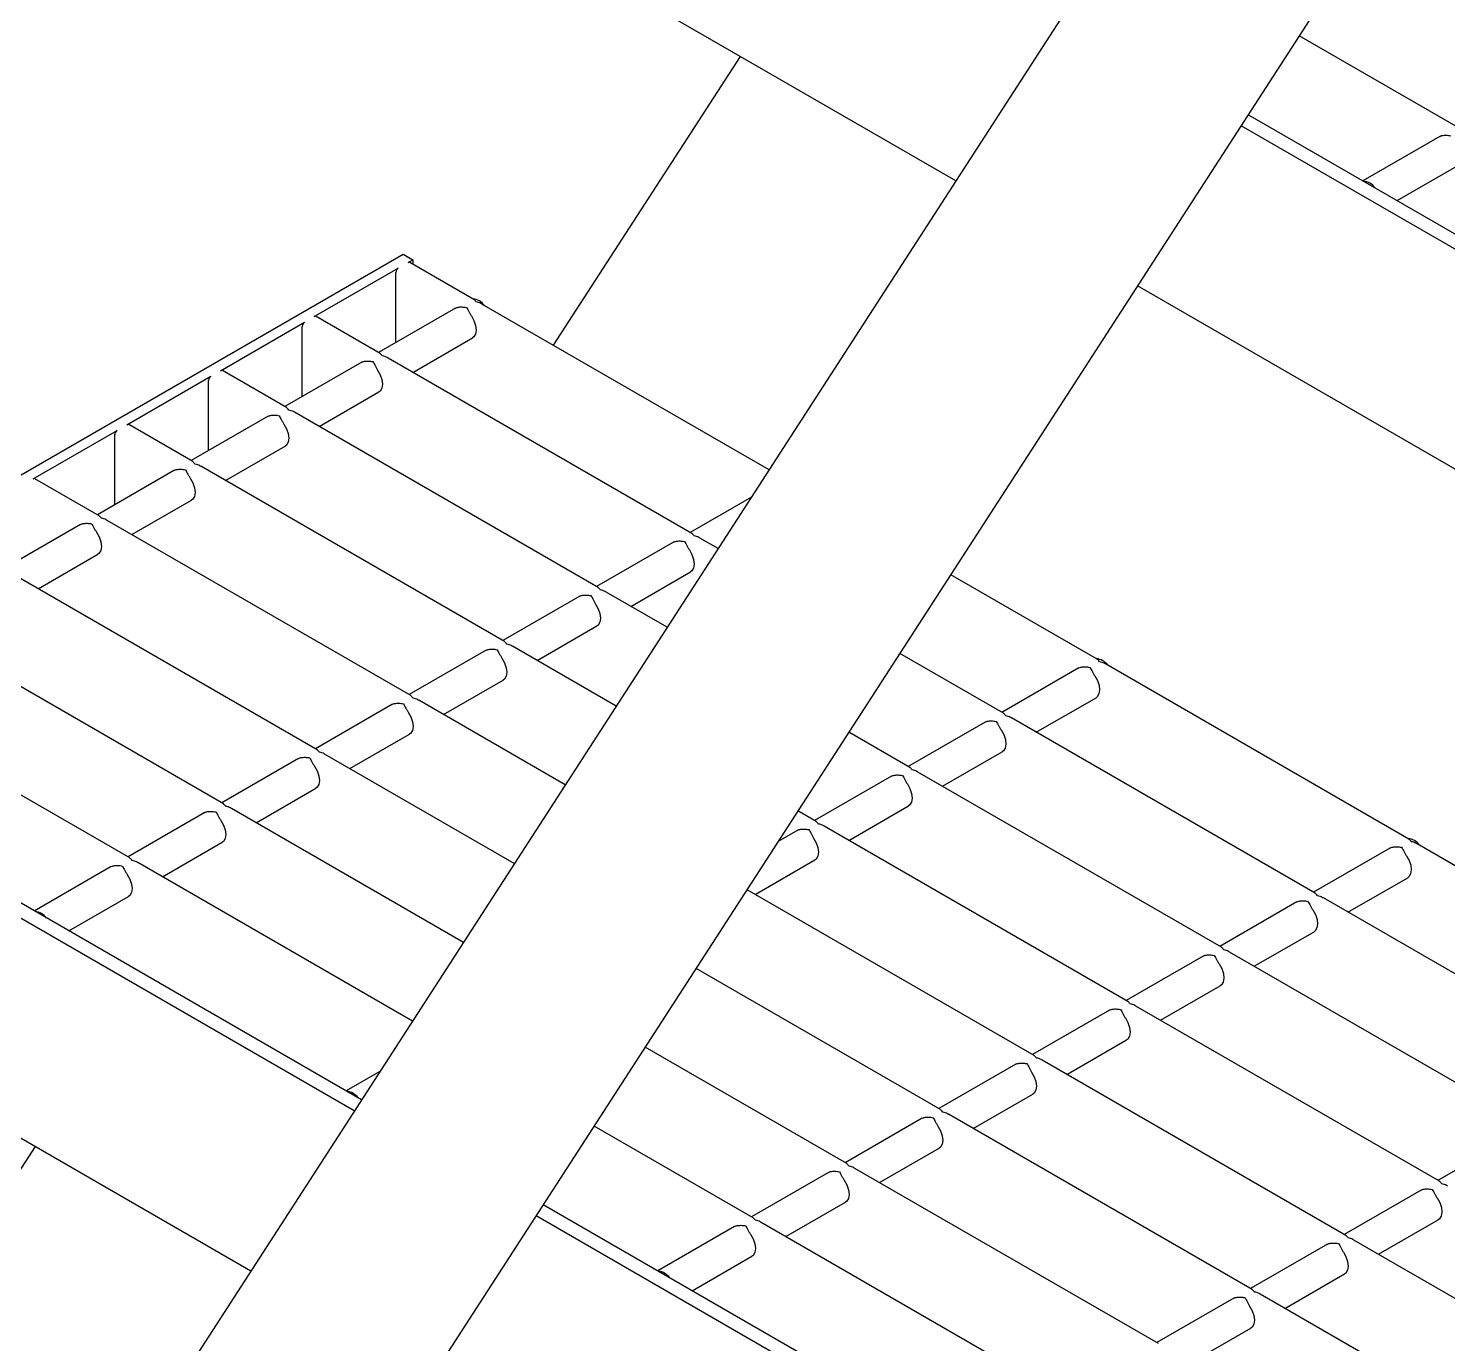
# Model space of a CAD drawing. Header units: millimetres. Extents: x 1293 to 41893, y 1011 to 26911.
# Drawn here: x 5647.2 to 5865.3, y 19576.6 to 19778.7 of the extents above; entities that cross this region are included whole.
import ezdxf

# ---------------------------------------------------------------- set-up
doc = ezdxf.new("R2010")
doc.units = ezdxf.units.MM
doc.header["$LTSCALE"] = 50

msp = doc.modelspace()

# ---------------------------------------------------------------- linework, layer by layer
at = {"color": 7, "linetype": 'Continuous', "lineweight": 25}
for p, q in [((6656.3393373, 21095.240678), (5272.2882007, 18955.1529985)), ((5304.7024293, 18945.9606662), (6678.9282694, 21070.855991)), ((5789.7205782, 19755.2322925), (5682.5437305, 19817.1041696)), ((5866.8996967, 19763.4232268), (5842.4902296, 19777.5145122)), ((5756.5647185, 19774.3727629), (5727.8609681, 19729.9896176)), ((5963.977092, 19690.7595702), (5834.6626893, 19765.4111859)), ((5962.8756247, 19689.0564276), (5833.5612221, 19763.7080433)), ((5864.0704854, 19762.0848382), (5852.2476011, 19755.2596324)), ((5864.0704854, 19762.0848382), (5864.2707626, 19762.1697859)), ((5857.5396979, 19752.2045699), (5866.7161037, 19757.5019963)), ((5572.7096201, 19667.7400563), (5704.7942205, 19743.9908731)), ((5704.7942205, 19743.9908731), (5706.2932869, 19743.1254805)), ((5705.5449322, 19742.6934646), (5706.2932869, 19743.1254805)), ((5715.6574132, 19737.0345799), (5705.8094941, 19742.7196626)), ((5706.2932869, 19743.1254805), (5706.2932869, 19742.4403749)), ((5691.1482382, 19734.38243), (5704.0482229, 19741.8294327)), ((5703.6740455, 19730.4116094), (5703.6740455, 19741.1813385)), ((5946.9661207, 19664.456373), (5817.651718, 19739.1079887)), ((5761.0168278, 19710.8491472), (5716.9059337, 19736.3138243)), ((5701.2607191, 19728.7235453), (5691.4128, 19734.408628)), ((5712.8282019, 19735.6961913), (5701.0053176, 19728.8709855)), ((5712.8282019, 19735.6961913), (5713.028479, 19735.781139)), ((5676.7515441, 19726.0713954), (5689.6515288, 19733.5183981)), ((5689.2773515, 19722.1005748), (5689.2773515, 19732.8703039)), ((5706.2974143, 19725.8159231), (5715.4738202, 19731.1133494)), ((5698.4315078, 19727.3851567), (5698.6317849, 19727.4701044)), ((5749.1554184, 19701.0745239), (5702.5092396, 19728.0027898)), ((5686.864025, 19720.4125107), (5677.0161059, 19726.0975934)), ((5698.4315078, 19727.3851567), (5686.6086235, 19720.5599509)), ((5662.35485, 19717.7603609), (5675.2548347, 19725.2073635)), ((5674.8806574, 19713.7895402), (5674.8806574, 19724.5592694)), ((5691.9007203, 19717.5048885), (5701.0771261, 19722.8023148)), ((5684.0348137, 19719.0741222), (5672.2119294, 19712.2489163)), ((5684.0348137, 19719.0741222), (5684.2350909, 19719.1590699)), ((5734.7587244, 19692.7634894), (5688.1125456, 19719.6917552)), ((5647.958156, 19709.4493263), (5660.8581407, 19716.8963289)), ((5672.467331, 19712.1014762), (5662.6194119, 19717.7865589)), ((5660.4839633, 19705.4785056), (5660.4839633, 19716.2482348)), ((5677.5040262, 19709.1938539), (5686.680432, 19714.4912803)), ((5669.6381197, 19710.7630876), (5657.8152354, 19703.9378818)), ((5669.6381197, 19710.7630876), (5669.8383968, 19710.8480353)), ((5720.3620303, 19684.4524548), (5673.7158515, 19711.3807206)), ((5658.0706369, 19703.7904416), (5648.2227178, 19709.4755243)), ((5663.1073321, 19700.8828193), (5672.283738, 19706.1802457)), ((5758.3002105, 19706.6485803), (5748.9000169, 19701.2219641)), ((5655.2414256, 19702.452053), (5643.4185413, 19695.6268472)), ((5655.2414256, 19702.452053), (5655.4417027, 19702.5370007)), ((5705.9653362, 19676.1414202), (5659.3191574, 19703.069686)), ((5746.3262071, 19699.7361353), (5734.5033228, 19692.9109295)), ((5746.3262071, 19699.7361353), (5746.5264842, 19699.8210831)), ((5753.1892875, 19698.7458209), (5750.403939, 19700.3537684)), ((5648.7106381, 19692.5717848), (5657.8870439, 19697.8692111)), ((5691.5686422, 19667.8303856), (5644.9224634, 19694.7586514)), ((5739.7954196, 19689.8558671), (5748.9718254, 19695.1532934)), ((5811.4468118, 19681.7365371), (5788.9479676, 19694.7248434)), ((5731.929513, 19691.4251008), (5720.1066288, 19684.5998949)), ((5731.929513, 19691.4251008), (5732.1297902, 19691.5100485)), ((5745.3617472, 19686.6424946), (5736.0072449, 19692.0427338)), ((5677.1719481, 19659.519351), (5630.5257693, 19686.4476169)), ((5725.3987255, 19681.5448325), (5734.5751314, 19686.8422589)), ((5717.532819, 19683.1140662), (5705.7099347, 19676.2888604)), ((5717.532819, 19683.1140662), (5717.7330961, 19683.1990139)), ((5737.5342069, 19674.5391682), (5721.6105508, 19683.7316992)), ((5797.0501177, 19673.4255025), (5781.1204273, 19682.6215171)), ((5808.6176005, 19680.3981485), (5796.7947162, 19673.5729427)), ((5808.6176005, 19680.3981485), (5808.8178776, 19680.4830962)), ((5859.3415111, 19654.0875157), (5812.6953323, 19681.0157816)), ((5662.775254, 19651.2083165), (5616.1290752, 19678.1365823)), ((5711.0020314, 19673.2337979), (5720.1784373, 19678.5312243)), ((5697.2950382, 19612.319394), (5588.500493, 19675.1251481)), ((5698.3965054, 19614.0225366), (5590.6359415, 19676.231386)), ((5729.7066666, 19662.4358419), (5707.2138568, 19675.4206646)), ((5802.0868129, 19670.5178803), (5811.2632188, 19675.8153066)), ((5703.1361249, 19674.8030316), (5691.3132406, 19667.9778258)), ((5703.1361249, 19674.8030316), (5703.3364021, 19674.8879793)), ((5794.2209064, 19672.087114), (5782.3980221, 19665.2619081)), ((5794.2209064, 19672.087114), (5794.4211836, 19672.1720617)), ((5844.944817, 19645.7764812), (5798.2986383, 19672.704747)), ((5696.6053374, 19664.9227634), (5705.7817432, 19670.2201897)), ((5782.6534237, 19665.114468), (5773.292887, 19670.5181908)), ((5688.7394308, 19666.491997), (5676.9165466, 19659.6667912)), ((5688.7394308, 19666.491997), (5688.939708, 19666.5769447)), ((5721.8791263, 19650.3325156), (5692.8171627, 19667.1096301)), ((5787.6901189, 19662.2068457), (5796.8665247, 19667.5042721)), ((5830.548123, 19637.4654466), (5783.9019442, 19664.3937124)), ((5779.8242124, 19663.7760794), (5768.0013281, 19656.9508736)), ((5779.8242124, 19663.7760794), (5780.0244895, 19663.8610271)), ((5682.2086433, 19656.6117288), (5691.3850492, 19661.9091551)), ((5674.3427368, 19658.1809625), (5662.5198525, 19651.3557566)), ((5674.3427368, 19658.1809625), (5674.5430139, 19658.2659102)), ((5714.051586, 19638.2291893), (5678.4204686, 19658.7985955)), ((5768.2567296, 19656.8034334), (5765.4653467, 19658.4148644)), ((5773.2934248, 19653.8958111), (5782.4698307, 19659.1932375)), ((5765.4275183, 19655.4650448), (5762.443573, 19653.7424498)), ((5765.4275183, 19655.4650448), (5765.6277954, 19655.5499925)), ((5816.1514289, 19629.154412), (5769.5052501, 19656.0826778)), ((5667.8119492, 19648.3006942), (5676.9883551, 19653.5981206)), ((5907.2362104, 19626.4384944), (5860.5900316, 19653.3667602)), ((5856.5122998, 19652.7491271), (5844.6894155, 19645.9239213)), ((5856.5122998, 19652.7491271), (5856.7125769, 19652.8340749)), ((5681.3855341, 19587.7193394), (5574.2086865, 19649.5912166)), ((5659.9460427, 19649.8699279), (5648.1231584, 19643.0447221)), ((5659.9460427, 19649.8699279), (5660.1463199, 19649.9548756)), ((5706.2240457, 19626.1258629), (5664.0237746, 19650.4875609)), ((5758.8967307, 19645.5847766), (5768.0731366, 19650.8822029)), ((5849.9815123, 19642.8688589), (5859.1579181, 19648.1662853)), ((5653.4152552, 19639.9896596), (5662.591661, 19645.287086)), ((5801.7547349, 19620.8433774), (5757.6378064, 19646.3115381)), ((5892.8395164, 19618.1274598), (5846.1933376, 19645.0557256)), ((5842.1156057, 19644.4380926), (5830.2927214, 19637.6128868)), ((5842.1156057, 19644.4380926), (5842.3158829, 19644.5230403)), ((5835.5848182, 19634.5578243), (5844.761224, 19639.8552507)), ((5827.7189117, 19636.127058), (5815.8960274, 19629.3018522)), ((5827.7189117, 19636.127058), (5827.9191888, 19636.2120057)), ((5878.4428223, 19609.8164252), (5831.7966435, 19636.744691)), ((5787.3580408, 19612.5323428), (5749.8102661, 19634.2082118)), ((5821.1881241, 19626.2467898), (5830.36453, 19631.5442161)), ((5813.3222176, 19627.8160234), (5801.4993333, 19620.9908176)), ((5813.3222176, 19627.8160234), (5813.5224947, 19627.9009711)), ((5864.0461282, 19601.5053906), (5817.3999494, 19628.4336564)), ((5806.7914301, 19617.9357552), (5815.9678359, 19623.2331815)), ((5772.9613467, 19604.2213083), (5741.9827258, 19622.1048855)), ((5701.2308066, 19618.405072), (5696.0178577, 19615.3957007)), ((5798.9255235, 19619.5049888), (5787.1026393, 19612.679783)), ((5798.9255235, 19619.5049888), (5799.1258007, 19619.5899365)), ((5849.6494342, 19593.194356), (5803.0032554, 19620.1226219)), ((5792.394736, 19609.6247206), (5801.5711418, 19614.9221469)), ((5758.5646527, 19595.9102737), (5734.1551855, 19610.0015591)), ((5784.5288295, 19611.1939543), (5772.7059452, 19604.3687484)), ((5784.5288295, 19611.1939543), (5784.7291066, 19611.278902)), ((5835.2527401, 19584.8833215), (5788.6065613, 19611.8115873)), ((5875.613611, 19608.4780366), (5863.7907267, 19601.6528308)), ((5648.2296744, 19606.8598098), (5619.525924, 19562.4766646)), ((5777.9980419, 19601.313686), (5787.1744478, 19606.6111124)), ((5820.856046, 19576.5722869), (5774.2098673, 19603.5005527)), ((5770.1321354, 19602.8829197), (5758.3092511, 19596.0577139)), ((5770.1321354, 19602.8829197), (5770.3324125, 19602.9678674)), ((5861.2169169, 19600.167002), (5849.3940326, 19593.3417962)), ((5861.2169169, 19600.167002), (5861.4171941, 19600.2519497)), ((5855.6420479, 19523.2466172), (5726.3276452, 19597.8982328)), ((5763.6013479, 19593.0026514), (5772.7777537, 19598.3000778)), ((5854.5405806, 19521.5434746), (5725.226178, 19596.1950902)), ((5755.7354413, 19594.5718851), (5743.9125571, 19587.7466793)), ((5755.7354413, 19594.5718851), (5755.9357185, 19594.6568328)), ((5806.459352, 19568.2612523), (5759.8131732, 19595.1895181)), ((5854.6861294, 19590.2867338), (5863.8625352, 19595.5841601)), ((5886.9522091, 19571.6599225), (5850.8979547, 19592.4736005)), ((5846.8202228, 19591.8559674), (5834.9973386, 19585.0307616)), ((5846.8202228, 19591.8559674), (5847.0205, 19591.9409152)), ((5749.2046538, 19584.6916169), (5758.3810597, 19589.9890432)), ((5840.2894353, 19581.9756992), (5849.4658412, 19587.2731256)), ((5832.4235288, 19583.5449329), (5820.6006445, 19576.7197271)), ((5832.4235288, 19583.5449329), (5832.6238059, 19583.6298806)), ((5879.1246688, 19559.5565961), (5836.5012606, 19584.1625659)), ((5825.8927412, 19573.6646646), (5835.0691471, 19578.962091))]:
    msp.add_line(p, q, dxfattribs=at)
at = {"color": 7, "linetype": 'Continuous', "lineweight": 25, "flags": 128}
for points in [[(5715.273543, 19734.4850911), (5715.6790651, 19733.7691821), (5715.9367977, 19733.0180281), (5716.0218135, 19732.3042788), (5715.92589, 19731.6969663), (5715.6583047, 19731.2548283), (5715.4738202, 19731.1133494)], [(5700.876849, 19726.1740566), (5701.2823711, 19725.4581475), (5701.5401036, 19724.7069935), (5701.6251194, 19723.9932442), (5701.5291959, 19723.3859317), (5701.2616106, 19722.9437937), (5701.0771261, 19722.8023148)], [(5686.4801549, 19717.863022), (5686.885677, 19717.147113), (5687.1434096, 19716.3959589), (5687.2284253, 19715.6822097), (5687.1325018, 19715.0748972), (5686.8649165, 19714.6327591), (5686.680432, 19714.4912803)], [(5672.0834608, 19709.5519874), (5672.4889829, 19708.8360784), (5672.7467155, 19708.0849244), (5672.8317313, 19707.3711751), (5672.7358078, 19706.7638626), (5672.4682225, 19706.3217246), (5672.283738, 19706.1802457)], [(5657.6867668, 19701.2409528), (5658.0922889, 19700.5250438), (5658.3500214, 19699.7738898), (5658.4350372, 19699.0601405), (5658.3391137, 19698.452828), (5658.0715284, 19698.01069), (5657.8870439, 19697.8692111)], [(5748.7715483, 19698.5250352), (5749.1770704, 19697.8091261), (5749.4348029, 19697.0579721), (5749.5198187, 19696.3442229), (5749.4238952, 19695.7369103), (5749.1563099, 19695.2947723), (5748.9718254, 19695.1532934)], [(5734.3748542, 19690.2140006), (5734.7803763, 19689.4980916), (5735.0381089, 19688.7469376), (5735.1231247, 19688.0331883), (5735.0272012, 19687.4258758), (5734.7596158, 19686.9837377), (5734.5751314, 19686.8422589)], [(5719.9781601, 19681.902966), (5720.3836822, 19681.187057), (5720.6414148, 19680.435903), (5720.7264306, 19679.7221537), (5720.6305071, 19679.1148412), (5720.3629218, 19678.6727032), (5720.1784373, 19678.5312243)], [(5811.0629417, 19679.1870484), (5811.4684638, 19678.4711393), (5811.7261963, 19677.7199853), (5811.8112121, 19677.0062361), (5811.7152886, 19676.3989235), (5811.4477033, 19675.9567855), (5811.2632188, 19675.8153066)], [(5705.5814661, 19673.5919314), (5705.9869882, 19672.8760224), (5706.2447207, 19672.1248684), (5706.3297365, 19671.4111191), (5706.233813, 19670.8038066), (5705.9662277, 19670.3616686), (5705.7817432, 19670.2201897)], [(5796.6662476, 19670.8760138), (5797.0717697, 19670.1601048), (5797.3295022, 19669.4089508), (5797.414518, 19668.6952015), (5797.3185945, 19668.087889), (5797.0510092, 19667.6457509), (5796.8665247, 19667.5042721)], [(5691.184772, 19665.2808969), (5691.5902941, 19664.5649878), (5691.8480267, 19663.8138338), (5691.9330425, 19663.1000845), (5691.837119, 19662.492772), (5691.5695336, 19662.050634), (5691.3850492, 19661.9091551)], [(5782.2695535, 19662.5649792), (5782.6750756, 19661.8490702), (5782.9328082, 19661.0979162), (5783.017824, 19660.3841669), (5782.9219005, 19659.7768544), (5782.6543151, 19659.3347164), (5782.4698307, 19659.1932375)], [(5676.788078, 19656.9698623), (5677.1936, 19656.2539533), (5677.4513326, 19655.5027992), (5677.5363484, 19654.78905), (5677.4404249, 19654.1817375), (5677.1728396, 19653.7395994), (5676.9883551, 19653.5981206)], [(5767.8728595, 19654.2539446), (5768.2783816, 19653.5380356), (5768.5361141, 19652.7868816), (5768.6211299, 19652.0731323), (5768.5252064, 19651.4658198), (5768.2576211, 19651.0236818), (5768.0731366, 19650.8822029)], [(5858.957641, 19651.538027), (5859.3631631, 19650.822118), (5859.6208956, 19650.0709639), (5859.7059114, 19649.3572147), (5859.6099879, 19648.7499022), (5859.3424026, 19648.3077641), (5859.1579181, 19648.1662853)], [(5662.3913839, 19648.6588277), (5662.796906, 19647.9429187), (5663.0546385, 19647.1917647), (5663.1396543, 19646.4780154), (5663.0437308, 19645.8707029), (5662.7761455, 19645.4285649), (5662.591661, 19645.287086)], [(5844.5609469, 19643.2269924), (5844.966469, 19642.5110834), (5845.2242016, 19641.7599294), (5845.3092173, 19641.0461801), (5845.2132938, 19640.4388676), (5844.9457085, 19639.9967296), (5844.761224, 19639.8552507)], [(5830.1642528, 19634.9159578), (5830.5697749, 19634.2000488), (5830.8275075, 19633.4488948), (5830.9125233, 19632.7351455), (5830.8165998, 19632.127833), (5830.5490145, 19631.685695), (5830.36453, 19631.5442161)], [(5815.7675588, 19626.6049232), (5816.1730809, 19625.8890142), (5816.4308134, 19625.1378602), (5816.5158292, 19624.4241109), (5816.4199057, 19623.8167984), (5816.1523204, 19623.3746604), (5815.9678359, 19623.2331815)], [(5801.3708647, 19618.2938887), (5801.7763868, 19617.5779796), (5802.0341194, 19616.8268256), (5802.1191352, 19616.1130764), (5802.0232116, 19615.5057638), (5801.7556263, 19615.0636258), (5801.5711418, 19614.9221469)], [(5786.9741706, 19609.9828541), (5787.3796927, 19609.2669451), (5787.6374253, 19608.515791), (5787.7224411, 19607.8020418), (5787.6265176, 19607.1947293), (5787.3589323, 19606.7525912), (5787.1744478, 19606.6111124)], [(5772.5774766, 19601.6718195), (5772.9829987, 19600.9559105), (5773.2407312, 19600.2047565), (5773.325747, 19599.4910072), (5773.2298235, 19598.8836947), (5772.9622382, 19598.4415567), (5772.7777537, 19598.3000778)], [(5863.6622581, 19598.9559019), (5864.0677802, 19598.2399928), (5864.3255127, 19597.4888388), (5864.4105285, 19596.7750895), (5864.314605, 19596.167777), (5864.0470197, 19595.725639), (5863.8625352, 19595.5841601)], [(5758.1807825, 19593.3607849), (5758.5863046, 19592.6448759), (5758.8440372, 19591.8937219), (5758.929053, 19591.1799726), (5758.8331295, 19590.5726601), (5758.5655441, 19590.1305221), (5758.3810597, 19589.9890432)], [(5849.265564, 19590.6448673), (5849.6710861, 19589.9289583), (5849.9288187, 19589.1778042), (5850.0138345, 19588.464055), (5849.917911, 19587.8567425), (5849.6503256, 19587.4146044), (5849.4658412, 19587.2731256)], [(5834.86887, 19582.3338327), (5835.2743921, 19581.6179237), (5835.5321246, 19580.8667697), (5835.6171404, 19580.1530204), (5835.5212169, 19579.5457079), (5835.2536316, 19579.1035699), (5835.0691471, 19578.962091)]]:
    msp.add_lwpolyline(points, dxfattribs=at)
at = {"color": 7, "linetype": 'Continuous', "lineweight": 25}
for centre, radius, start, end in [((5852.1407672, 19752.778755), 2.4244652, 35.264662608, 84.740713925), ((5705.6999358, 19742.4770982), 0.2661588, 65.692880955, 125.617577474), ((5704.4864307, 19741.1443705), 0.8132259, 122.60547834, 177.394521515), ((5715.2951777, 19734.7011427), 2.4244652, 35.264662608, 84.740713925), ((5691.3032417, 19734.1660636), 0.2661588, 65.692880954, 125.617577476), ((5690.0897367, 19732.8333359), 0.8132259, 122.60547834, 177.394521514), ((5676.9065476, 19725.8550291), 0.2661588, 65.692880955, 125.617577474), ((5675.6930426, 19724.5223013), 0.8132259, 122.60547834, 177.394521514), ((5661.2963485, 19716.2112667), 0.8132259, 122.60547834, 177.394521514), ((5662.5098536, 19717.5439945), 0.2661588, 65.692880956, 125.617577475), ((5648.1131595, 19709.2329599), 0.2661588, 65.692880953, 125.617577477), ((5811.0845763, 19679.4031), 2.4244652, 35.264662608, 84.740713925), ((5858.9792757, 19651.7540786), 2.4244652, 35.264662608, 84.740713925), ((5648.0163245, 19640.5638447), 2.4244652, 35.264662608, 84.740713925), ((5695.9110238, 19612.9148233), 2.4244652, 35.264662608, 84.740713925), ((5743.8057231, 19585.265802), 2.4244652, 35.264662608, 84.740713925)]:
    msp.add_arc(centre, radius, start, end, dxfattribs=at)
for points, knots in [([(5864.2707626, 19762.1697859), (5864.3351776, 19762.1859439), (5864.5464279, 19762.2389346), (5865.0625217, 19762.2759584), (5865.522547, 19762.2236734), (5865.7648563, 19762.1704308), (5865.7674719, 19762.1698561)], [0, 0, 0, 0, 0.1723614537, 0.5652622384, 0.9953071929, 1, 1, 1, 1]), ([(5716.0218977, 19736.6452412), (5716.0208989, 19736.6467499), (5715.9046656, 19736.8223239), (5715.7786547, 19736.9231456), (5715.6537267, 19737.023101)], [0, 0, 0, 0, 0.0085933525, 1, 1, 1, 1]), ([(5716.8943027, 19736.2970802), (5716.8432865, 19736.3332228), (5716.5840708, 19736.5168648), (5716.2667724, 19736.5909729), (5716.0245128, 19736.6446616), (5716.0218977, 19736.6452412)], [0, 0, 0, 0, 0.1951000564, 0.9913114514, 1, 1, 1, 1]), ([(5713.028479, 19735.781139), (5713.0928941, 19735.7972971), (5713.3041444, 19735.8502877), (5713.8202382, 19735.8873115), (5714.2802634, 19735.8350265), (5714.5225727, 19735.781784), (5714.5251884, 19735.7812092)], [0, 0, 0, 0, 0.1723614537, 0.5652622383, 0.9953071929, 1, 1, 1, 1]), ([(5714.5251884, 19735.7812092), (5714.5261874, 19735.7796973), (5714.6512445, 19735.5904407), (5714.8373869, 19735.2385252), (5715.0963982, 19734.7547335), (5715.2296679, 19734.551876), (5715.273543, 19734.4850911)], [0, 0, 0, 0, 0.0046971273, 0.5879730072, 0.8643521995, 1, 1, 1, 1]), ([(5698.6317849, 19727.4701044), (5698.6962, 19727.4862625), (5698.9074503, 19727.5392531), (5699.4235441, 19727.576277), (5699.8835694, 19727.5239919), (5700.1258787, 19727.4707494), (5700.1284943, 19727.4701747)], [0, 0, 0, 0, 0.1723614537, 0.5652622383, 0.9953071929, 1, 1, 1, 1]), ([(5700.1284943, 19727.4701747), (5700.1294933, 19727.4686627), (5700.2545505, 19727.2794061), (5700.4406928, 19726.9274906), (5700.6997041, 19726.4436989), (5700.8329738, 19726.2408414), (5700.876849, 19726.1740566)], [0, 0, 0, 0, 0.00469712726, 0.5879730072, 0.8643521995, 1, 1, 1, 1]), ([(5701.6252036, 19728.3342066), (5701.6242048, 19728.3357153), (5701.5079715, 19728.5112893), (5701.3819606, 19728.6121111), (5701.2570326, 19728.7120664)], [0, 0, 0, 0, 0.0085933525, 1, 1, 1, 1]), ([(5702.4976087, 19727.9860456), (5702.4465924, 19728.0221882), (5702.1873768, 19728.2058302), (5701.8700784, 19728.2799384), (5701.6278187, 19728.333627), (5701.6252036, 19728.3342066)], [0, 0, 0, 0, 0.1951000564, 0.9913114514, 1, 1, 1, 1]), ([(5684.2350909, 19719.1590699), (5684.2995059, 19719.1752279), (5684.5107562, 19719.2282186), (5685.02685, 19719.2652424), (5685.4868753, 19719.2129574), (5685.7291846, 19719.1597148), (5685.7318002, 19719.1591401)], [0, 0, 0, 0, 0.1723614537, 0.5652622383, 0.9953071929, 1, 1, 1, 1]), ([(5685.7318002, 19719.1591401), (5685.7327993, 19719.1576282), (5685.8578564, 19718.9683715), (5686.0439987, 19718.616456), (5686.30301, 19718.1326643), (5686.4362798, 19717.9298069), (5686.4801549, 19717.863022)], [0, 0, 0, 0, 0.0046971273, 0.5879730072, 0.8643521995, 1, 1, 1, 1]), ([(5687.2285096, 19720.023172), (5687.2275107, 19720.0246808), (5687.1112774, 19720.2002547), (5686.9852666, 19720.3010765), (5686.8603386, 19720.4010318)], [0, 0, 0, 0, 0.0085933525, 1, 1, 1, 1]), ([(5688.1009146, 19719.675011), (5688.0498984, 19719.7111536), (5687.7906827, 19719.8947956), (5687.4733843, 19719.9689038), (5687.2311247, 19720.0225925), (5687.2285096, 19720.023172)], [0, 0, 0, 0, 0.1951000564, 0.9913114514, 1, 1, 1, 1]), ([(5669.8383968, 19710.8480353), (5669.9028119, 19710.8641933), (5670.1140622, 19710.917184), (5670.630156, 19710.9542078), (5671.0901812, 19710.9019228), (5671.3324905, 19710.8486802), (5671.3351062, 19710.8481055)], [0, 0, 0, 0, 0.1723614537, 0.5652622383, 0.9953071929, 1, 1, 1, 1]), ([(5671.3351062, 19710.8481055), (5671.3361052, 19710.8465936), (5671.4611623, 19710.6573369), (5671.6473047, 19710.3054214), (5671.906316, 19709.8216297), (5672.0395857, 19709.6187723), (5672.0834608, 19709.5519874)], [0, 0, 0, 0, 0.0046971273, 0.5879730072, 0.8643521995, 1, 1, 1, 1]), ([(5672.8318155, 19711.7121374), (5672.8308167, 19711.7136462), (5672.7145834, 19711.8892201), (5672.5885725, 19711.9900419), (5672.4636445, 19712.0899973)], [0, 0, 0, 0, 0.0085933525, 1, 1, 1, 1]), ([(5673.7042205, 19711.3639765), (5673.6532043, 19711.4001191), (5673.3939886, 19711.583761), (5673.0766902, 19711.6578692), (5672.8344306, 19711.7115579), (5672.8318155, 19711.7121374)], [0, 0, 0, 0, 0.1951000564, 0.9913114514, 1, 1, 1, 1]), ([(5658.4351214, 19703.4011028), (5658.4341226, 19703.4026116), (5658.3178893, 19703.5781856), (5658.1918784, 19703.6790073), (5658.0669504, 19703.7789627)], [0, 0, 0, 0, 0.0085933525, 1, 1, 1, 1]), ([(5655.4417027, 19702.5370007), (5655.5061178, 19702.5531588), (5655.7173681, 19702.6061494), (5656.2334619, 19702.6431732), (5656.6934872, 19702.5908882), (5656.9357965, 19702.5376457), (5656.9384121, 19702.5370709)], [0, 0, 0, 0, 0.1723614537, 0.5652622383, 0.9953071929, 1, 1, 1, 1]), ([(5656.9384121, 19702.5370709), (5656.9394111, 19702.535559), (5657.0644683, 19702.3463023), (5657.2506106, 19701.9943869), (5657.5096219, 19701.5105952), (5657.6428916, 19701.3077377), (5657.6867668, 19701.2409528)], [0, 0, 0, 0, 0.0046971273, 0.5879730072, 0.8643521995, 1, 1, 1, 1]), ([(5659.3075265, 19703.0529419), (5659.2565102, 19703.0890845), (5658.9972946, 19703.2727265), (5658.6799962, 19703.3468346), (5658.4377365, 19703.4005233), (5658.4351214, 19703.4011028)], [0, 0, 0, 0, 0.1951000564, 0.9913114514, 1, 1, 1, 1]), ([(5746.5264842, 19699.8210831), (5746.5908993, 19699.8372411), (5746.8021496, 19699.8902318), (5747.3182434, 19699.9272556), (5747.7782687, 19699.8749706), (5748.020578, 19699.821728), (5748.0231936, 19699.8211533)], [0, 0, 0, 0, 0.1723614537, 0.5652622384, 0.9953071929, 1, 1, 1, 1]), ([(5748.0231936, 19699.8211533), (5748.0241926, 19699.8196414), (5748.1492498, 19699.6303847), (5748.3353921, 19699.2784692), (5748.5944034, 19698.7946775), (5748.7276731, 19698.59182), (5748.7715483, 19698.5250352)], [0, 0, 0, 0, 0.0046971273, 0.5879730073, 0.8643521995, 1, 1, 1, 1]), ([(5749.519903, 19700.6851852), (5749.5189041, 19700.686694), (5749.4026708, 19700.8622679), (5749.2766599, 19700.9630897), (5749.1517319, 19701.063045)], [0, 0, 0, 0, 0.0085933525, 1, 1, 1, 1]), ([(5750.392308, 19700.3370242), (5750.3412917, 19700.3731668), (5750.0820761, 19700.5568088), (5749.7647777, 19700.630917), (5749.522518, 19700.6846056), (5749.519903, 19700.6851852)], [0, 0, 0, 0, 0.1951000565, 0.9913114514, 1, 1, 1, 1]), ([(5735.1232089, 19692.3741506), (5735.1222101, 19692.3756594), (5735.0059767, 19692.5512333), (5734.8799659, 19692.6520551), (5734.7550379, 19692.7520105)], [0, 0, 0, 0, 0.0085933525, 1, 1, 1, 1]), ([(5732.1297902, 19691.5100485), (5732.1942053, 19691.5262065), (5732.4054556, 19691.5791972), (5732.9215493, 19691.616221), (5733.3815746, 19691.563936), (5733.6238839, 19691.5106934), (5733.6264995, 19691.5101187)], [0, 0, 0, 0, 0.1723614537, 0.5652622384, 0.9953071929, 1, 1, 1, 1]), ([(5733.6264995, 19691.5101187), (5733.6274986, 19691.5086068), (5733.7525557, 19691.3193501), (5733.938698, 19690.9674346), (5734.1977093, 19690.4836429), (5734.3309791, 19690.2807855), (5734.3748542, 19690.2140006)], [0, 0, 0, 0, 0.0046971273, 0.5879730073, 0.8643521995, 1, 1, 1, 1]), ([(5735.9956139, 19692.0259897), (5735.9445977, 19692.0621322), (5735.685382, 19692.2457742), (5735.3680836, 19692.3198824), (5735.125824, 19692.3735711), (5735.1232089, 19692.3741506)], [0, 0, 0, 0, 0.1951000565, 0.9913114514, 1, 1, 1, 1]), ([(5720.7265148, 19684.063116), (5720.725516, 19684.0646248), (5720.6092827, 19684.2401987), (5720.4832718, 19684.3410205), (5720.3583438, 19684.4409759)], [0, 0, 0, 0, 0.0085933525, 1, 1, 1, 1]), ([(5721.5989199, 19683.7149551), (5721.5479036, 19683.7510977), (5721.2886879, 19683.9347396), (5720.9713895, 19684.0088478), (5720.7291299, 19684.0625365), (5720.7265148, 19684.063116)], [0, 0, 0, 0, 0.1951000565, 0.9913114514, 1, 1, 1, 1]), ([(5717.7330961, 19683.1990139), (5717.7975112, 19683.215172), (5718.0087615, 19683.2681626), (5718.5248553, 19683.3051864), (5718.9848805, 19683.2529014), (5719.2271898, 19683.1996588), (5719.2298055, 19683.1990841)], [0, 0, 0, 0, 0.1723614537, 0.5652622384, 0.9953071929, 1, 1, 1, 1]), ([(5719.2298055, 19683.1990841), (5719.2308045, 19683.1975722), (5719.3558616, 19683.0083155), (5719.542004, 19682.6564001), (5719.8010153, 19682.1726083), (5719.934285, 19681.9697509), (5719.9781601, 19681.902966)], [0, 0, 0, 0, 0.0046971273, 0.5879730073, 0.8643521995, 1, 1, 1, 1]), ([(5811.8112963, 19681.3471984), (5811.8102975, 19681.3487072), (5811.6940642, 19681.5242811), (5811.5680533, 19681.6251029), (5811.4431253, 19681.7250582)], [0, 0, 0, 0, 0.0085933525, 1, 1, 1, 1]), ([(5808.8178776, 19680.4830962), (5808.8822927, 19680.4992543), (5809.093543, 19680.5522449), (5809.6096368, 19680.5892688), (5810.069662, 19680.5369837), (5810.3119714, 19680.4837412), (5810.314587, 19680.4831665)], [0, 0, 0, 0, 0.1723614537, 0.56526223839, 0.99530719289, 1, 1, 1, 1]), ([(5810.314587, 19680.4831665), (5810.315586, 19680.4816546), (5810.4406431, 19680.2923979), (5810.6267855, 19679.9404824), (5810.8857968, 19679.4566907), (5811.0190665, 19679.2538332), (5811.0629417, 19679.1870484)], [0, 0, 0, 0, 0.00469712726, 0.58797300735, 0.86435219951, 1, 1, 1, 1]), ([(5812.6837014, 19680.9990374), (5812.6326851, 19681.03518), (5812.3734695, 19681.218822), (5812.0561711, 19681.2929302), (5811.8139114, 19681.3466188), (5811.8112963, 19681.3471984)], [0, 0, 0, 0, 0.1951000565, 0.9913114514, 1, 1, 1, 1]), ([(5706.3298208, 19675.7520815), (5706.3288219, 19675.7535902), (5706.2125886, 19675.9291642), (5706.0865777, 19676.0299859), (5705.9616497, 19676.1299413)], [0, 0, 0, 0, 0.0085933525, 1, 1, 1, 1]), ([(5707.2022258, 19675.4039205), (5707.1512095, 19675.4400631), (5706.8919939, 19675.6237051), (5706.5746955, 19675.6978132), (5706.3324358, 19675.7515019), (5706.3298208, 19675.7520815)], [0, 0, 0, 0, 0.1951000565, 0.9913114514, 1, 1, 1, 1]), ([(5703.3364021, 19674.8879793), (5703.4008171, 19674.9041374), (5703.6120674, 19674.957128), (5704.1281612, 19674.9941518), (5704.5881865, 19674.9418668), (5704.8304958, 19674.8886243), (5704.8331114, 19674.8880495)], [0, 0, 0, 0, 0.1723614537, 0.5652622384, 0.9953071929, 1, 1, 1, 1]), ([(5704.8331114, 19674.8880495), (5704.8341104, 19674.8865376), (5704.9591676, 19674.697281), (5705.1453099, 19674.3453655), (5705.4043212, 19673.8615738), (5705.5375909, 19673.6587163), (5705.5814661, 19673.5919314)], [0, 0, 0, 0, 0.0046971273, 0.5879730073, 0.8643521995, 1, 1, 1, 1]), ([(5797.4146023, 19673.0361638), (5797.4136034, 19673.0376726), (5797.2973701, 19673.2132465), (5797.1713593, 19673.3140683), (5797.0464312, 19673.4140236)], [0, 0, 0, 0, 0.0085933525, 1, 1, 1, 1]), ([(5798.2870073, 19672.6880029), (5798.2359911, 19672.7241454), (5797.9767754, 19672.9077874), (5797.659477, 19672.9818956), (5797.4172174, 19673.0355843), (5797.4146023, 19673.0361638)], [0, 0, 0, 0, 0.1951000565, 0.9913114514, 1, 1, 1, 1]), ([(5794.4211836, 19672.1720617), (5794.4855986, 19672.1882197), (5794.6968489, 19672.2412104), (5795.2129427, 19672.2782342), (5795.672968, 19672.2259492), (5795.9152773, 19672.1727066), (5795.9178929, 19672.1721319)], [0, 0, 0, 0, 0.1723614537, 0.5652622384, 0.9953071929, 1, 1, 1, 1]), ([(5795.9178929, 19672.1721319), (5795.918892, 19672.17062), (5796.0439491, 19671.9813633), (5796.2300914, 19671.6294478), (5796.4891027, 19671.1456561), (5796.6223724, 19670.9427987), (5796.6662476, 19670.8760138)], [0, 0, 0, 0, 0.0046971273, 0.5879730074, 0.8643521995, 1, 1, 1, 1]), ([(5688.939708, 19666.5769447), (5689.0041231, 19666.5931028), (5689.2153734, 19666.6460934), (5689.7314672, 19666.6831173), (5690.1914924, 19666.6308322), (5690.4338017, 19666.5775897), (5690.4364173, 19666.577015)], [0, 0, 0, 0, 0.1723614537, 0.5652622384, 0.9953071929, 1, 1, 1, 1]), ([(5690.4364173, 19666.577015), (5690.4374164, 19666.575503), (5690.5624735, 19666.3862464), (5690.7486158, 19666.0343309), (5691.0076271, 19665.5505392), (5691.1408969, 19665.3476817), (5691.184772, 19665.2808969)], [0, 0, 0, 0, 0.0046971273, 0.5879730073, 0.8643521995, 1, 1, 1, 1]), ([(5691.9331267, 19667.4410469), (5691.9321279, 19667.4425556), (5691.8158945, 19667.6181296), (5691.6898837, 19667.7189514), (5691.5649557, 19667.8189067)], [0, 0, 0, 0, 0.0085933525, 1, 1, 1, 1]), ([(5692.8055317, 19667.0928859), (5692.7545155, 19667.1290285), (5692.4952998, 19667.3126705), (5692.1780014, 19667.3867787), (5691.9357418, 19667.4404673), (5691.9331267, 19667.4410469)], [0, 0, 0, 0, 0.1951000565, 0.9913114514, 1, 1, 1, 1]), ([(5783.0179082, 19664.7251292), (5783.0169094, 19664.726638), (5782.9006761, 19664.9022119), (5782.7746652, 19665.0030337), (5782.6497372, 19665.1029891)], [0, 0, 0, 0, 0.0085933525, 1, 1, 1, 1]), ([(5783.8903132, 19664.3769683), (5783.839297, 19664.4131109), (5783.5800813, 19664.5967528), (5783.2627829, 19664.670861), (5783.0205233, 19664.7245497), (5783.0179082, 19664.7251292)], [0, 0, 0, 0, 0.1951000565, 0.9913114514, 1, 1, 1, 1]), ([(5780.0244895, 19663.8610271), (5780.0889046, 19663.8771852), (5780.3001549, 19663.9301758), (5780.8162487, 19663.9671996), (5781.2762739, 19663.9149146), (5781.5185832, 19663.861672), (5781.5211988, 19663.8610973)], [0, 0, 0, 0, 0.1723614537, 0.5652622384, 0.9953071929, 1, 1, 1, 1]), ([(5781.5211988, 19663.8610973), (5781.5221979, 19663.8595854), (5781.647255, 19663.6703287), (5781.8333973, 19663.3184132), (5782.0924087, 19662.8346215), (5782.2256784, 19662.6317641), (5782.2695535, 19662.5649792)], [0, 0, 0, 0, 0.0046971273, 0.5879730074, 0.8643521995, 1, 1, 1, 1]), ([(5674.5430139, 19658.2659102), (5674.607429, 19658.2820682), (5674.8186793, 19658.3350589), (5675.3347731, 19658.3720827), (5675.7947983, 19658.3197977), (5676.0371076, 19658.2665551), (5676.0397233, 19658.2659804)], [0, 0, 0, 0, 0.1723614537, 0.5652622384, 0.9953071929, 1, 1, 1, 1]), ([(5676.0397233, 19658.2659804), (5676.0407223, 19658.2644685), (5676.1657794, 19658.0752118), (5676.3519218, 19657.7232963), (5676.6109331, 19657.2395046), (5676.7442028, 19657.0366472), (5676.788078, 19656.9698623)], [0, 0, 0, 0, 0.0046971273, 0.5879730073, 0.8643521995, 1, 1, 1, 1]), ([(5677.5364326, 19659.1300123), (5677.5354338, 19659.1315211), (5677.4192005, 19659.307095), (5677.2931896, 19659.4079168), (5677.1682616, 19659.5078721)], [0, 0, 0, 0, 0.0085933525, 1, 1, 1, 1]), ([(5678.4088377, 19658.7818513), (5678.3578214, 19658.8179939), (5678.0986058, 19659.0016359), (5677.7813074, 19659.0757441), (5677.5390477, 19659.1294328), (5677.5364326, 19659.1300123)], [0, 0, 0, 0, 0.19510005647, 0.99131145138, 1, 1, 1, 1]), ([(5765.6277954, 19655.5499925), (5765.6922105, 19655.5661506), (5765.9034608, 19655.6191412), (5766.4195546, 19655.656165), (5766.8795799, 19655.60388), (5767.1218892, 19655.5506375), (5767.1245048, 19655.5500627)], [0, 0, 0, 0, 0.1723614537, 0.5652622384, 0.9953071929, 1, 1, 1, 1]), ([(5767.1245048, 19655.5500627), (5767.1255038, 19655.5485508), (5767.250561, 19655.3592941), (5767.4367033, 19655.0073787), (5767.6957146, 19654.523587), (5767.8289843, 19654.3207295), (5767.8728595, 19654.2539446)], [0, 0, 0, 0, 0.00469712726, 0.58797300735, 0.86435219951, 1, 1, 1, 1]), ([(5768.6212141, 19656.4140946), (5768.6202153, 19656.4156034), (5768.503982, 19656.5911774), (5768.3779711, 19656.6919991), (5768.2530431, 19656.7919545)], [0, 0, 0, 0, 0.0085933525, 1, 1, 1, 1]), ([(5769.4936192, 19656.0659337), (5769.4426029, 19656.1020763), (5769.1833873, 19656.2857183), (5768.8660889, 19656.3598264), (5768.6238292, 19656.4135151), (5768.6212141, 19656.4140946)], [0, 0, 0, 0, 0.1951000565, 0.9913114514, 1, 1, 1, 1]), ([(5859.7059956, 19653.698177), (5859.7049968, 19653.6996858), (5859.5887635, 19653.8752597), (5859.4627526, 19653.9760815), (5859.3378246, 19654.0760368)], [0, 0, 0, 0, 0.0085933525, 1, 1, 1, 1]), ([(5860.5784007, 19653.350016), (5860.5273844, 19653.3861586), (5860.2681688, 19653.5698006), (5859.9508704, 19653.6439088), (5859.7086107, 19653.6975974), (5859.7059956, 19653.698177)], [0, 0, 0, 0, 0.1951000566, 0.9913114514, 1, 1, 1, 1]), ([(5663.1397386, 19650.8189777), (5663.1387397, 19650.8204865), (5663.0225064, 19650.9960604), (5662.8964956, 19651.0968822), (5662.7715675, 19651.1968376)], [0, 0, 0, 0, 0.0085933525, 1, 1, 1, 1]), ([(5856.7125769, 19652.8340749), (5856.776992, 19652.8502329), (5856.9882423, 19652.9032236), (5857.5043361, 19652.9402474), (5857.9643614, 19652.8879624), (5858.2066707, 19652.8347198), (5858.2092863, 19652.8341451)], [0, 0, 0, 0, 0.1723614537, 0.5652622384, 0.9953071929, 1, 1, 1, 1]), ([(5858.2092863, 19652.8341451), (5858.2102853, 19652.8326332), (5858.3353425, 19652.6433765), (5858.5214848, 19652.291461), (5858.7804961, 19651.8076693), (5858.9137658, 19651.6048118), (5858.957641, 19651.538027)], [0, 0, 0, 0, 0.0046971273, 0.5879730074, 0.8643521995, 1, 1, 1, 1]), ([(5660.1463199, 19649.9548756), (5660.2107349, 19649.9710336), (5660.4219852, 19650.0240243), (5660.938079, 19650.0610481), (5661.3981043, 19650.0087631), (5661.6404136, 19649.9555205), (5661.6430292, 19649.9549458)], [0, 0, 0, 0, 0.1723614537, 0.5652622384, 0.9953071929, 1, 1, 1, 1]), ([(5661.6430292, 19649.9549458), (5661.6440283, 19649.9534339), (5661.7690854, 19649.7641772), (5661.9552277, 19649.4122617), (5662.214239, 19648.92847), (5662.3475087, 19648.7256126), (5662.3913839, 19648.6588277)], [0, 0, 0, 0, 0.0046971273, 0.5879730073, 0.8643521995, 1, 1, 1, 1]), ([(5664.0121436, 19650.4708168), (5663.9611273, 19650.5069594), (5663.7019117, 19650.6906013), (5663.3846133, 19650.7647095), (5663.1423537, 19650.8183982), (5663.1397386, 19650.8189777)], [0, 0, 0, 0, 0.1951000565, 0.9913114514, 1, 1, 1, 1]), ([(5842.3158829, 19644.5230403), (5842.3802979, 19644.5391983), (5842.5915482, 19644.592189), (5843.107642, 19644.6292128), (5843.5676673, 19644.5769278), (5843.8099766, 19644.5236852), (5843.8125922, 19644.5231105)], [0, 0, 0, 0, 0.17236145372, 0.56526223842, 0.99530719289, 1, 1, 1, 1]), ([(5845.3093016, 19645.3871424), (5845.3083027, 19645.3886512), (5845.1920694, 19645.5642251), (5845.0660586, 19645.6650469), (5844.9411306, 19645.7650023)], [0, 0, 0, 0, 0.0085933525, 1, 1, 1, 1]), ([(5846.1817066, 19645.0389815), (5846.1306904, 19645.0751241), (5845.8714747, 19645.258766), (5845.5541763, 19645.3328742), (5845.3119167, 19645.3865629), (5845.3093016, 19645.3871424)], [0, 0, 0, 0, 0.1951000566, 0.9913114514, 1, 1, 1, 1]), ([(5843.8125922, 19644.5231105), (5843.8135913, 19644.5215986), (5843.9386484, 19644.3323419), (5844.1247907, 19643.9804264), (5844.383802, 19643.4966347), (5844.5170718, 19643.2937773), (5844.5609469, 19643.2269924)], [0, 0, 0, 0, 0.0046971273, 0.5879730074, 0.8643521995, 1, 1, 1, 1]), ([(5827.9191888, 19636.2120057), (5827.9836039, 19636.2281638), (5828.1948542, 19636.2811544), (5828.710948, 19636.3181782), (5829.1709732, 19636.2658932), (5829.4132825, 19636.2126507), (5829.4158982, 19636.2120759)], [0, 0, 0, 0, 0.1723614537, 0.5652622384, 0.9953071929, 1, 1, 1, 1]), ([(5829.4158982, 19636.2120759), (5829.4168972, 19636.210564), (5829.5419543, 19636.0213073), (5829.7280967, 19635.6693919), (5829.987108, 19635.1856002), (5830.1203777, 19634.9827427), (5830.1642528, 19634.9159578)], [0, 0, 0, 0, 0.0046971273, 0.5879730074, 0.8643521995, 1, 1, 1, 1]), ([(5830.9126075, 19637.0761078), (5830.9116087, 19637.0776166), (5830.7953754, 19637.2531905), (5830.6693645, 19637.3540123), (5830.5444365, 19637.4539677)], [0, 0, 0, 0, 0.0085933525, 1, 1, 1, 1]), ([(5831.7850125, 19636.7279469), (5831.7339963, 19636.7640895), (5831.4747806, 19636.9477314), (5831.1574822, 19637.0218396), (5830.9152226, 19637.0755283), (5830.9126075, 19637.0761078)], [0, 0, 0, 0, 0.1951000566, 0.9913114514, 1, 1, 1, 1]), ([(5813.5224947, 19627.9009711), (5813.5869098, 19627.9171292), (5813.7981601, 19627.9701198), (5814.3142539, 19628.0071436), (5814.7742792, 19627.9548586), (5815.0165885, 19627.9016161), (5815.0192041, 19627.9010413)], [0, 0, 0, 0, 0.1723614537, 0.5652622384, 0.9953071929, 1, 1, 1, 1]), ([(5815.0192041, 19627.9010413), (5815.0202031, 19627.8995294), (5815.1452603, 19627.7102728), (5815.3314026, 19627.3583573), (5815.5904139, 19626.8745656), (5815.7236836, 19626.6717081), (5815.7675588, 19626.6049232)], [0, 0, 0, 0, 0.0046971273, 0.5879730074, 0.8643521995, 1, 1, 1, 1]), ([(5816.5159134, 19628.7650733), (5816.5149146, 19628.766582), (5816.3986813, 19628.942156), (5816.2726704, 19629.0429777), (5816.1477424, 19629.1429331)], [0, 0, 0, 0, 0.0085933525, 1, 1, 1, 1]), ([(5817.3883185, 19628.4169123), (5817.3373022, 19628.4530549), (5817.0780866, 19628.6366969), (5816.7607882, 19628.710805), (5816.5185285, 19628.7644937), (5816.5159134, 19628.7650733)], [0, 0, 0, 0, 0.1951000566, 0.9913114514, 1, 1, 1, 1]), ([(5802.1192194, 19620.4540387), (5802.1182205, 19620.4555475), (5802.0019872, 19620.6311214), (5801.8759764, 19620.7319432), (5801.7510484, 19620.8318985)], [0, 0, 0, 0, 0.0085933525, 1, 1, 1, 1]), ([(5799.1258007, 19619.5899365), (5799.1902157, 19619.6060946), (5799.401466, 19619.6590852), (5799.9175598, 19619.6961091), (5800.3775851, 19619.643824), (5800.6198944, 19619.5905815), (5800.62251, 19619.5900068)], [0, 0, 0, 0, 0.1723614537, 0.5652622384, 0.9953071929, 1, 1, 1, 1]), ([(5800.62251, 19619.5900068), (5800.6235091, 19619.5884949), (5800.7485662, 19619.3992382), (5800.9347085, 19619.0473227), (5801.1937198, 19618.563531), (5801.3269896, 19618.3606735), (5801.3708647, 19618.2938887)], [0, 0, 0, 0, 0.0046971273, 0.5879730074, 0.8643521995, 1, 1, 1, 1]), ([(5802.9916244, 19620.1058777), (5802.9406082, 19620.1420203), (5802.6813925, 19620.3256623), (5802.3640941, 19620.3997705), (5802.1218345, 19620.4534591), (5802.1192194, 19620.4540387)], [0, 0, 0, 0, 0.1951000566, 0.9913114514, 1, 1, 1, 1]), ([(5787.7225253, 19612.1430041), (5787.7215265, 19612.1445129), (5787.6052932, 19612.3200868), (5787.4792823, 19612.4209086), (5787.3543543, 19612.5208639)], [0, 0, 0, 0, 0.0085933525, 1, 1, 1, 1]), ([(5788.5949304, 19611.7948432), (5788.5439141, 19611.8309857), (5788.2846984, 19612.0146277), (5787.9674, 19612.0887359), (5787.7251404, 19612.1424246), (5787.7225253, 19612.1430041)], [0, 0, 0, 0, 0.1951000566, 0.9913114514, 1, 1, 1, 1]), ([(5784.7291066, 19611.278902), (5784.7935217, 19611.29506), (5785.004772, 19611.3480507), (5785.5208658, 19611.3850745), (5785.980891, 19611.3327895), (5786.2232003, 19611.2795469), (5786.225816, 19611.2789722)], [0, 0, 0, 0, 0.1723614537, 0.5652622384, 0.9953071929, 1, 1, 1, 1]), ([(5786.225816, 19611.2789722), (5786.226815, 19611.2774603), (5786.3518721, 19611.0882036), (5786.5380145, 19610.7362881), (5786.7970258, 19610.2524964), (5786.9302955, 19610.049639), (5786.9741706, 19609.9828541)], [0, 0, 0, 0, 0.0046971273, 0.5879730074, 0.8643521995, 1, 1, 1, 1]), ([(5773.3258313, 19603.8319695), (5773.3248324, 19603.8334783), (5773.2085991, 19604.0090522), (5773.0825882, 19604.109874), (5772.9576602, 19604.2098294)], [0, 0, 0, 0, 0.0085933525, 1, 1, 1, 1]), ([(5774.1982363, 19603.4838086), (5774.14722, 19603.5199512), (5773.8880044, 19603.7035931), (5773.570706, 19603.7777013), (5773.3284463, 19603.83139), (5773.3258313, 19603.8319695)], [0, 0, 0, 0, 0.1951000566, 0.9913114514, 1, 1, 1, 1]), ([(5770.3324125, 19602.9678674), (5770.3968276, 19602.9840255), (5770.6080779, 19603.0370161), (5771.1241717, 19603.0740399), (5771.584197, 19603.0217549), (5771.8265063, 19602.9685123), (5771.8291219, 19602.9679376)], [0, 0, 0, 0, 0.1723614537, 0.5652622384, 0.9953071929, 1, 1, 1, 1]), ([(5771.8291219, 19602.9679376), (5771.8301209, 19602.9664257), (5771.9551781, 19602.777169), (5772.1413204, 19602.4252535), (5772.4003317, 19601.9414618), (5772.5336014, 19601.7386044), (5772.5774766, 19601.6718195)], [0, 0, 0, 0, 0.0046971273, 0.5879730074, 0.8643521995, 1, 1, 1, 1]), ([(5864.4106128, 19601.1160519), (5864.4096139, 19601.1175606), (5864.2933806, 19601.2931346), (5864.1673698, 19601.3939563), (5864.0424417, 19601.4939117)], [0, 0, 0, 0, 0.0085933525, 1, 1, 1, 1]), ([(5865.2830178, 19600.7678909), (5865.2320015, 19600.8040335), (5864.9727859, 19600.9876755), (5864.6554875, 19601.0617837), (5864.4132278, 19601.1154723), (5864.4106128, 19601.1160519)], [0, 0, 0, 0, 0.1951000566, 0.9913114514, 1, 1, 1, 1]), ([(5861.4171941, 19600.2519497), (5861.4816091, 19600.2681078), (5861.6928594, 19600.3210984), (5862.2089532, 19600.3581223), (5862.6689785, 19600.3058372), (5862.9112878, 19600.2525947), (5862.9139034, 19600.25202)], [0, 0, 0, 0, 0.1723614537, 0.5652622384, 0.9953071929, 1, 1, 1, 1]), ([(5862.9139034, 19600.25202), (5862.9149024, 19600.250508), (5863.0399596, 19600.0612514), (5863.2261019, 19599.7093359), (5863.4851132, 19599.2255442), (5863.6183829, 19599.0226867), (5863.6622581, 19598.9559019)], [0, 0, 0, 0, 0.0046971273, 0.5879730075, 0.8643521995, 1, 1, 1, 1]), ([(5755.9357185, 19594.6568328), (5756.0001336, 19594.6729909), (5756.2113839, 19594.7259815), (5756.7274776, 19594.7630053), (5757.1875029, 19594.7107203), (5757.4298122, 19594.6574778), (5757.4324278, 19594.656903)], [0, 0, 0, 0, 0.1723614537, 0.5652622384, 0.9953071929, 1, 1, 1, 1]), ([(5757.4324278, 19594.656903), (5757.4334269, 19594.6553911), (5757.558484, 19594.4661344), (5757.7446263, 19594.114219), (5758.0036376, 19593.6304273), (5758.1369074, 19593.4275698), (5758.1807825, 19593.3607849)], [0, 0, 0, 0, 0.00469712726, 0.58797300742, 0.86435219951, 1, 1, 1, 1]), ([(5758.9291372, 19595.5209349), (5758.9281384, 19595.5224437), (5758.811905, 19595.6980177), (5758.6858942, 19595.7988394), (5758.5609662, 19595.8987948)], [0, 0, 0, 0, 0.0085933525, 1, 1, 1, 1]), ([(5759.8015422, 19595.172774), (5759.750526, 19595.2089166), (5759.4913103, 19595.3925586), (5759.1740119, 19595.4666667), (5758.9317523, 19595.5203554), (5758.9291372, 19595.5209349)], [0, 0, 0, 0, 0.1951000566, 0.9913114514, 1, 1, 1, 1]), ([(5850.0139187, 19592.8050173), (5850.0129199, 19592.8065261), (5849.8966865, 19592.9821), (5849.7706757, 19593.0829218), (5849.6457477, 19593.1828771)], [0, 0, 0, 0, 0.0085933525, 1, 1, 1, 1]), ([(5850.8863237, 19592.4568563), (5850.8353075, 19592.4929989), (5850.5760918, 19592.6766409), (5850.2587934, 19592.7507491), (5850.0165338, 19592.8044377), (5850.0139187, 19592.8050173)], [0, 0, 0, 0, 0.1951000566, 0.99131145138, 1, 1, 1, 1]), ([(5847.0205, 19591.9409152), (5847.0849151, 19591.9570732), (5847.2961654, 19592.0100639), (5847.8122592, 19592.0470877), (5848.2722844, 19591.9948027), (5848.5145937, 19591.9415601), (5848.5172093, 19591.9409854)], [0, 0, 0, 0, 0.1723614537, 0.5652622384, 0.9953071929, 1, 1, 1, 1]), ([(5848.5172093, 19591.9409854), (5848.5182084, 19591.9394735), (5848.6432655, 19591.7502168), (5848.8294078, 19591.3983013), (5849.0884192, 19590.9145096), (5849.2216889, 19590.7116521), (5849.265564, 19590.6448673)], [0, 0, 0, 0, 0.00469712726, 0.58797300745, 0.86435219951, 1, 1, 1, 1]), ([(5832.6238059, 19583.6298806), (5832.688221, 19583.6460386), (5832.8994713, 19583.6990293), (5833.4155651, 19583.7360531), (5833.8755903, 19583.6837681), (5834.1178997, 19583.6305255), (5834.1205153, 19583.6299508)], [0, 0, 0, 0, 0.1723614537, 0.5652622384, 0.9953071929, 1, 1, 1, 1]), ([(5834.1205153, 19583.6299508), (5834.1215143, 19583.6284389), (5834.2465714, 19583.4391822), (5834.4327138, 19583.0872667), (5834.6917251, 19582.603475), (5834.8249948, 19582.4006176), (5834.86887, 19582.3338327)], [0, 0, 0, 0, 0.0046971273, 0.5879730075, 0.8643521995, 1, 1, 1, 1]), ([(5835.6172246, 19584.4939827), (5835.6162258, 19584.4954915), (5835.4999925, 19584.6710654), (5835.3739816, 19584.7718872), (5835.2490536, 19584.8718426)], [0, 0, 0, 0, 0.0085933525, 1, 1, 1, 1]), ([(5836.4896297, 19584.1458218), (5836.4386134, 19584.1819644), (5836.1793978, 19584.3656063), (5835.8620994, 19584.4397145), (5835.6198397, 19584.4934032), (5835.6172246, 19584.4939827)], [0, 0, 0, 0, 0.1951000566, 0.9913114514, 1, 1, 1, 1])]:
    msp.add_open_spline(points, degree=3, knots=knots, dxfattribs=at)

doc.saveas('drawing.dxf')
